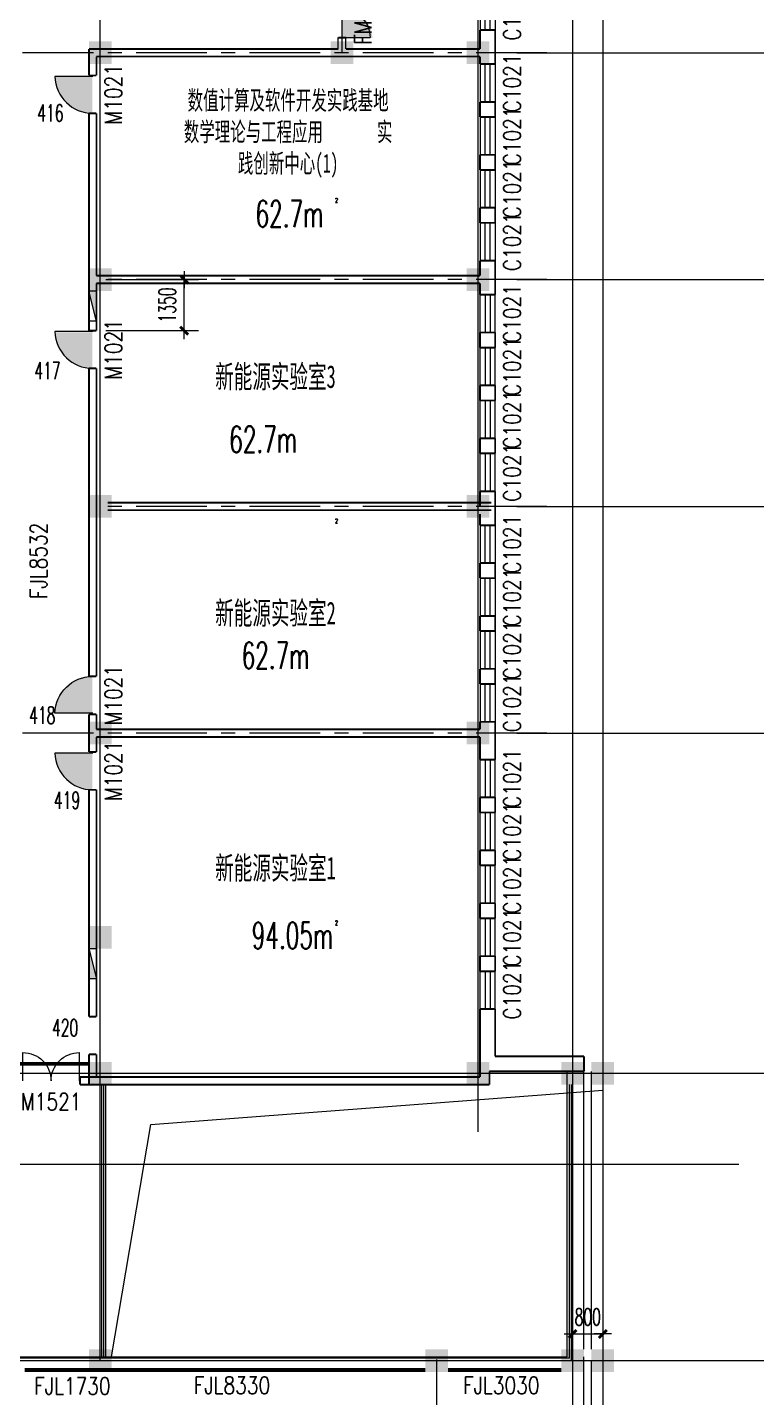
# Model space of a CAD drawing. Extents: x 1575758 to 1999219, y -897052 to -636879.
# Drawn here: x 1811067 to 1830364, y -807352 to -771101 of the extents above; entities that cross this region are included whole.
import ezdxf
from ezdxf.enums import TextEntityAlignment as Align

# ---------------------------------------------------------------- set-up
doc = ezdxf.new("R2010")
doc.units = 0
doc.header["$LTSCALE"] = 1500
doc.header["$MEASUREMENT"] = 0
doc.linetypes.add('CENTER', pattern=[2, 1.25, -0.25, 0.25, -0.25])
doc.linetypes.add('DASH', pattern=[0.35, 0.25, -0.1])
doc.layers.get('0').update_dxf_attribs({"linetype": 'CONTINUOUS', "lineweight": 5})
doc.layers.get('DEFPOINTS').update_dxf_attribs({"linetype": 'CONTINUOUS', "lineweight": 5})
for name, color, linetype, lineweight in [('COLUMN', 7, 'CONTINUOUS', 5), ('DOTE', 7, 'CENTER', 5), ('OTHER', 7, 'CONTINUOUS', 5), ('PUB_DIM', 7, 'CONTINUOUS', 5), ('PUB_TEXT', 7, 'CONTINUOUS', 5), ('STAIR', 7, 'CONTINUOUS', 0), ('WALL', 7, 'CONTINUOUS', 5), ('WINDOW', 7, 'CONTINUOUS', 0), ('WINDOW_TEXT', 7, 'CONTINUOUS', 5), ('我的', 7, 'CONTINUOUS', 5), ('消火栓', 7, 'CONTINUOUS', 5), ('看线', 7, 'CONTINUOUS', 5), ('防火卷帘', 7, 'CONTINUOUS', 5), ('防火卷帘名称', 7, 'CONTINUOUS', 5)]:
    doc.layers.add(name, color=color, linetype=linetype, lineweight=lineweight)
doc.layers.add('防火门', color=10, linetype='CONTINUOUS')
doc.layers.add('防盗门', color=180, linetype='CONTINUOUS')
doc.styles.add('_SIMPLEX', font='SIMPLEX.shx', dxfattribs={"width": 0.6})
doc.styles.add('DIM_FONT', font='romans.shx', dxfattribs={"width": 0.6})
doc.styles.add('SIMPLEX', font='SIMPLEX.SHX', dxfattribs={"width": 0.6})
doc.dimstyles.new('NORMAL', dxfattribs={"dimscale": 1.5, "dimtxt": 300, "dimasz": 1, "dimexe": 250, "dimexo": 300, "dimgap": 150, "dimtad": 1, "dimdec": 0, "dimdsep": 46, "dimtxsty": 'DIM_FONT', "dimblk1": '_DIMX', "dimblk2": '_DIMX', "dimsah": 1, "dimcen": 2.5, "dimdle": 0.3, "dimclrd": 256, "dimclre": 256, "dimclrt": 256, "dimadec": 0, "dimazin": 0, "dimtfac": 1, "dimtdec": 0, "dimtix": 1, "dimtmove": 2, "dimatfit": 3, "dimldrblk": '_DIMX', "dimfxl": 1, "dimtvp": 1, "dimtolj": 1, "dimtzin": 0, "dimlwd": -1, "dimlwe": -1, "dimarcsym": 0})

# ---------------------------------------------------------------- blocks, each defined once
blk = doc.blocks.new('_FZH')
blk.add_solid([(0.5, -0.5), (-0.5, -0.5), (0.5, 0.5), (-0.5, 0.5)])
blk = doc.blocks.new('M_A2ZXL')
blk.add_line((-0.472, 0), (-0.472, -1))
blk.add_arc((-0.5, 0), 1, 271.6231, 0)
blk = doc.blocks.new('_WBLK')
for p, q in [((-0.5, 0.5), (0.5, 0.5)), ((0.5, 0.167), (-0.5, 0.167)), ((0.5, -0.167), (-0.5, -0.167)), ((-0.5, -0.5), (0.5, -0.5))]:
    blk.add_line(p, q)
at = {"layer": 'WINDOW_TEXT', "style": 'SIMPLEX', "flags": 9}
blk.add_attdef('A', text='', height=1, dxfattribs=at).set_placement((0, 1.5), align=Align.MIDDLE)
blk = doc.blocks.new('A$C68C06AB7')
at = {"layer": '消火栓'}
blk.add_hatch(color=256, dxfattribs=at).paths.add_polyline_path([(800, 200), (0, 200), (800, 0)])
blk.add_line((0, 200), (800, 0), dxfattribs=at)
blk.add_lwpolyline([(0, 200), (0, 0), (800, 0), (800, 200)], close=True, dxfattribs=at)
blk = doc.blocks.new('M_A3PTU')
for p, q in [((-0.5, 0), (-0.499, -0.498)), ((0.5, 0), (0.499, -0.498))]:
    blk.add_line(p, q)
for centre, start, end in [((-0.498, -0.001), 269.885, 0.0763), ((0.498, -0.001), 179.9237, 270.115)]:
    blk.add_arc(centre, 0.498, start, end)
blk = doc.blocks.new('_DIMX')
blk.add_line((-150, 0), (150, 0))
at = {"const_width": 50}
blk.add_lwpolyline([(-70, -70), (70, 70)], dxfattribs=at)
blk = doc.blocks.new('*D2164')
at = {"layer": 'DEFPOINTS', "color": 0, "lineweight": 5}
for p in [(1825495, -804668), (1826295, -804668), (1826295, -805668)]:
    blk.add_point(p, dxfattribs=at)
at = {"layer": 'PUB_DIM'}
for p, q in [((1825495, -805118), (1825495, -806043)), ((1826295, -805118), (1826295, -806043)), ((1825493, -805668), (1825492, -805668)), ((1825495, -805668), (1826295, -805668)), ((1826296, -805668), (1826298, -805668))]:
    blk.add_line(p, q, dxfattribs=at)
at = {"layer": 'PUB_DIM', "xscale": 1.5, "yscale": 1.5, "zscale": 1.5}
blk.add_blockref('_DIMX', (1825495, -805668), dxfattribs=at)
at = {"layer": 'PUB_DIM', "xscale": 1.5, "yscale": 1.5, "zscale": 1.5, "rotation": 180}
blk.add_blockref('_DIMX', (1826295, -805668), dxfattribs=at)
at = {"layer": 'PUB_DIM', "insert": (1825895, -805218), "char_height": 450, "attachment_point": 5, "style": 'DIM_FONT'}
blk.add_mtext('\\A1;800', dxfattribs=at)
blk = doc.blocks.new('*D2254')
at = {"layer": 'DEFPOINTS', "color": 0, "lineweight": 5}
for p in [(1812695, -777772), (1815217, -777772), (1812695, -779122)]:
    blk.add_point(p, dxfattribs=at)
at = {"layer": 'WALL'}
for p, q in [((1813145, -777772), (1815592, -777772)), ((1815217, -777771), (1815217, -777769)), ((1815217, -779122), (1815217, -777772)), ((1813145, -779122), (1815592, -779122)), ((1815217, -779124), (1815217, -779125))]:
    blk.add_line(p, q, dxfattribs=at)
at = {"layer": 'WALL', "xscale": 1.5, "yscale": 1.5, "zscale": 1.5}
for p, rotation in [((1815217, -777772), 270), ((1815217, -779122), 90)]:
    blk.add_blockref('_DIMX', p, dxfattribs=dict(at, rotation=rotation))
at = {"layer": 'WALL', "insert": (1814767, -778447), "char_height": 450, "attachment_point": 5, "rotation": 90, "style": 'DIM_FONT'}
blk.add_mtext('\\A1;1350', dxfattribs=at)

msp = doc.modelspace()

# ---------------------------------------------------------------- hatches: boundary and pattern name
at = {"layer": '防火门'}
msp.add_hatch(color=256, dxfattribs=at).paths.add_polyline_path([(1819395.1, -771378.6), (1820194.8, -771378.6, 0.4059403), (1819395.1, -770601.3)])
at = {"layer": '防盗门'}
for points in [[(1812789.3, -772415.1), (1811789.7, -772415.1, 0.4059403), (1812789.3, -773386.8)], [(1812789.3, -779165.1), (1811789.7, -779165.1, 0.4059403), (1812789.3, -780136.8)], [(1812789.3, -789229.6), (1811789.7, -789229.6, -0.4059403), (1812789.3, -788257.9)], [(1812789.3, -790315.1), (1811789.7, -790315.1, 0.4059403), (1812789.3, -791286.8)]]:
    msp.add_hatch(color=256, dxfattribs=at).paths.add_polyline_path(points)

# ---------------------------------------------------------------- linework, layer by layer
at = {"layer": 'DOTE'}
for p, q in [((1824816.4, -771772.3), (1790201.1, -771772.3)), ((1824816.4, -777772.3), (1812994.6, -777772.3)), ((1824816.4, -783772.3), (1812994.6, -783772.3)), ((1824816.4, -789772.3), (1790201.1, -789772.3))]:
    msp.add_line(p, q, dxfattribs=at)
at = {"layer": 'OTHER'}
msp.add_lwpolyline([(1813291, -806272.3), (1814331.8, -800123), (1826294.6, -799216.1)], dxfattribs=at)
at = {"layer": 'PUB_DIM'}
for p, q in [((1812994.6, -806372.3), (1812994.6, -759701.8)), ((1819394.6, -771772.3), (1819394.6, -759701.8)), ((1822994.6, -800318.4), (1822994.6, -759701.8)), ((1825494.7, -759701.8), (1825494.7, -823822.9)), ((1826294.6, -759701.8), (1826294.6, -823822.9)), ((1824016.4, -771772.3), (1836998.8, -771772.3)), ((1824016.4, -777772.3), (1836998.8, -777772.3)), ((1824016.4, -783772.3), (1836998.8, -783772.3)), ((1824016.4, -789772.3), (1836998.8, -789772.3)), ((1741678.9, -798772.3), (1830716.9, -798772.3)), ((1741678.9, -801172.3), (1829892.9, -801172.3)), ((1741678.9, -806372.3), (1836900.8, -806372.3)), ((1821894.6, -806347.3), (1821894.6, -828973.9))]:
    msp.add_line(p, q, dxfattribs=at)
at = {"layer": 'STAIR'}
for p, q in [((1825344.7, -798722.3), (1825344.7, -806272.3)), ((1813034.6, -806312.3), (1813034.6, -799072.3)), ((1813091.8, -806312.3), (1813091.8, -799072.3)), ((1813144.6, -806312.3), (1813144.6, -799072.3)), ((1825400.3, -799072.3), (1825400.3, -806312.3)), ((1825460.3, -799072.3), (1825460.3, -806372.3)), ((1810694.9, -806272.3), (1825344.7, -806272.3)), ((1825400.3, -806312.3), (1810694.9, -806312.3)), ((1810694.9, -806372.3), (1825794.6, -806372.3))]:
    msp.add_line(p, q, dxfattribs=at)
at = {"layer": 'WALL'}
for p, q in [((1819294.6, -771672.3), (1819294.6, -771372.3)), ((1819494.6, -771672.3), (1819494.6, -771372.3))]:
    msp.add_line(p, q, dxfattribs=at)
at = {"layer": 'WALL', "const_width": 50}
for points in [[(1819294.6, -771372.3), (1819494.6, -771372.3)], [(1823444.6, -771172.3), (1823044.6, -771172.3)], [(1823044.6, -771672.3), (1823044.6, -771172.3)], [(1823444.6, -772072.3), (1823444.6, -771172.3)], [(1812694.6, -771672.3), (1819294.6, -771672.3)], [(1812694.6, -772372.3), (1812694.6, -771672.3)], [(1819494.6, -771672.3), (1823044.6, -771672.3)], [(1812894.6, -771872.3), (1823044.6, -771872.3)], [(1812894.6, -772372.3), (1812894.6, -771872.3)], [(1823044.6, -771872.3), (1823044.6, -772072.3)], [(1823444.6, -772072.3), (1823044.6, -772072.3)], [(1812694.6, -772372.3), (1812894.6, -772372.3)], [(1823444.6, -773072.3), (1823044.6, -773072.3)], [(1823044.6, -773072.3), (1823044.6, -773472.3)], [(1823444.6, -773472.3), (1823444.6, -773072.3)], [(1812694.6, -773372.3), (1812894.6, -773372.3)], [(1812694.6, -779122.3), (1812694.6, -773372.3)], [(1812894.6, -777672.3), (1812894.6, -773372.3)], [(1823444.6, -773472.3), (1823044.6, -773472.3)], [(1823444.6, -774472.3), (1823044.6, -774472.3)], [(1823044.6, -774472.3), (1823044.6, -774872.3)], [(1823444.6, -774872.3), (1823444.6, -774472.3)], [(1823444.6, -774872.3), (1823044.6, -774872.3)], [(1823444.6, -775872.3), (1823044.6, -775872.3)], [(1823044.6, -775872.3), (1823044.6, -776272.3)], [(1823444.6, -776272.3), (1823444.6, -775872.3)], [(1823444.6, -776272.3), (1823044.6, -776272.3)], [(1823044.6, -777272.3), (1823044.6, -777672.3)], [(1823444.6, -777272.3), (1823044.6, -777272.3)], [(1823444.6, -778172.3), (1823444.6, -777272.3)], [(1812894.6, -777672.3), (1823044.6, -777672.3)], [(1812894.6, -779122.3), (1812894.6, -777872.3)], [(1812894.6, -777872.3), (1823044.6, -777872.3)], [(1823044.6, -778172.3), (1823044.6, -777872.3)], [(1823444.6, -778172.3), (1823044.6, -778172.3)], [(1812894.6, -779122.3), (1812694.6, -779122.3)], [(1823444.6, -779172.3), (1823044.6, -779172.3)], [(1823044.6, -779572.3), (1823044.6, -779172.3)], [(1823444.6, -779572.3), (1823444.6, -779172.3)], [(1823444.6, -779572.3), (1823044.6, -779572.3)], [(1812894.6, -780122.3), (1812694.6, -780122.3)], [(1812694.6, -788272.3), (1812694.6, -780122.3)], [(1812894.6, -788272.3), (1812894.6, -780122.3)], [(1823044.6, -780972.3), (1823044.6, -780572.3)], [(1823444.6, -780572.3), (1823044.6, -780572.3)], [(1823444.6, -780972.3), (1823444.6, -780572.3)], [(1823444.6, -780972.3), (1823044.6, -780972.3)], [(1823044.6, -782372.3), (1823044.6, -781972.3)], [(1823444.6, -781972.3), (1823044.6, -781972.3)], [(1823444.6, -782372.3), (1823444.6, -781972.3)], [(1823444.6, -782372.3), (1823044.6, -782372.3)], [(1823444.6, -783372.3), (1823044.6, -783372.3)], [(1823044.6, -783772.3), (1823044.6, -783372.3)], [(1823444.6, -784272.3), (1823444.6, -783372.3)], [(1813194.6, -783672.3), (1823344.6, -783672.3)], [(1813194.6, -783872.3), (1823344.6, -783872.3)], [(1823044.6, -783972.3), (1823044.6, -784272.3)], [(1823444.6, -784272.3), (1823044.6, -784272.3)], [(1823444.6, -785272.3), (1823044.6, -785272.3)], [(1823044.6, -785272.3), (1823044.6, -785672.3)], [(1823444.6, -785672.3), (1823444.6, -785272.3)], [(1823444.6, -785672.3), (1823044.6, -785672.3)], [(1823444.6, -786672.3), (1823044.6, -786672.3)], [(1823044.6, -786672.3), (1823044.6, -787072.3)], [(1823444.6, -787072.3), (1823444.6, -786672.3)], [(1823444.6, -787072.3), (1823044.6, -787072.3)], [(1823444.6, -788072.3), (1823044.6, -788072.3)], [(1823044.6, -788072.3), (1823044.6, -788472.3)], [(1823444.6, -788472.3), (1823444.6, -788072.3)], [(1812894.6, -788272.3), (1812694.6, -788272.3)], [(1823444.6, -788472.3), (1823044.6, -788472.3)], [(1812894.6, -789272.3), (1812694.6, -789272.3)], [(1812694.6, -790272.3), (1812694.6, -789272.3)], [(1812894.6, -789672.3), (1812894.6, -789272.3)], [(1823444.6, -789472.3), (1823044.6, -789472.3)], [(1823044.6, -789672.3), (1823044.6, -789472.3)], [(1823444.6, -790472.3), (1823444.6, -789472.3)], [(1823044.6, -789672.3), (1812894.6, -789672.3)], [(1812894.6, -789872.5), (1812894.6, -790272.3)], [(1823044.6, -789872.5), (1812894.6, -789872.5)], [(1823044.6, -789872.5), (1823044.6, -790472.3)], [(1812694.6, -790272.3), (1812894.6, -790272.3)], [(1823444.6, -790472.3), (1823044.6, -790472.3)], [(1812694.6, -791272.3), (1812894.6, -791272.3)], [(1812694.6, -797272.3), (1812694.6, -791272.3)], [(1812894.6, -797272.3), (1812894.6, -791272.3)], [(1823044.6, -791872.3), (1823044.6, -791472.3)], [(1823444.6, -791472.3), (1823044.6, -791472.3)], [(1823444.6, -791872.3), (1823444.6, -791472.3)], [(1823444.6, -791872.3), (1823044.6, -791872.3)], [(1823044.6, -793272.3), (1823044.6, -792872.3)], [(1823444.6, -792872.3), (1823044.6, -792872.3)], [(1823444.6, -793272.3), (1823444.6, -792872.3)], [(1823444.6, -793272.3), (1823044.6, -793272.3)], [(1823044.6, -794672.3), (1823044.6, -794272.3)], [(1823444.6, -794272.3), (1823044.6, -794272.3)], [(1823444.6, -794672.3), (1823444.6, -794272.3)], [(1823444.6, -794672.3), (1823044.6, -794672.3)], [(1823044.6, -796072.3), (1823044.6, -795672.3)], [(1823444.6, -795672.3), (1823044.6, -795672.3)], [(1823444.6, -796072.3), (1823444.6, -795672.3)], [(1823444.6, -796072.3), (1823044.6, -796072.3)], [(1823444.6, -797072.3), (1823044.6, -797072.3)], [(1823044.6, -798872.3), (1823044.6, -797072.3)], [(1823444.6, -798322.3), (1823444.6, -797072.3)], [(1812694.6, -797272.3), (1812894.6, -797272.3)], [(1812694.6, -798272.3), (1812894.6, -798272.3)], [(1812694.6, -799072.3), (1812694.6, -798272.3)], [(1812894.6, -798872.3), (1812894.6, -798272.3)], [(1825794.6, -798322.3), (1825794.6, -798722.3)], [(1812458, -799072.3), (1812458, -798872.3)], [(1823294.6, -799072.3), (1823294.6, -798722.3)], [(1823294.6, -799072.3), (1812458, -799072.3)]]:
    msp.add_lwpolyline(points, dxfattribs=at)
at = {"layer": 'WALL', "lineweight": 100, "const_width": 50}
for points in [[(1823444.6, -798322.3), (1825794.6, -798322.3)], [(1823044.6, -798872.3), (1812458, -798872.3)], [(1823294.6, -798722.3), (1825794.6, -798722.3)]]:
    msp.add_lwpolyline(points, dxfattribs=at)
at = {"layer": '看线'}
for p, q in [((1825794.6, -806072.3), (1825794.6, -798722.3)), ((1825994.6, -806072.3), (1825994.6, -798722.3)), ((1825794.6, -808872.3), (1825794.6, -806272.3)), ((1825794.6, -808872.3), (1825794.6, -806372.3)), ((1825994.6, -811372.3), (1825994.6, -806372.3))]:
    msp.add_line(p, q, dxfattribs=at)
at = {"layer": '防火卷帘', "linetype": 'DASH', "const_width": 100}
for points in [[(1806494.7, -798522.4), (1812694.6, -798522.4)], [(1821594.9, -806622.3), (1810994.9, -806622.3)], [(1822194.6, -806622.3), (1825194.6, -806622.3)]]:
    msp.add_lwpolyline(points, dxfattribs=at)

# ---------------------------------------------------------------- block references
at = {"layer": 'COLUMN', "xscale": 600, "yscale": 600, "zscale": 600}
for p in [(1812994.6, -771772.3), (1819394.6, -771772.3), (1822994.6, -771772.3), (1812994.6, -777772.3), (1822994.6, -777772.3), (1812994.6, -783772.3), (1822994.6, -783772.3), (1812994.6, -789772.3), (1822994.6, -789772.3), (1812994.6, -795172.3), (1812994.6, -798772.3), (1822994.6, -798772.3), (1825494.6, -798772.3), (1825494.6, -798772.3), (1826294.6, -798772.3), (1826294.6, -798772.3), (1812994.6, -806372.3), (1821894.6, -806372.3), (1825494.6, -806372.3), (1826294.6, -806372.3)]:
    msp.add_blockref('_FZH', p, dxfattribs=at)
at = {"layer": 'WINDOW'}
ref = msp.add_blockref('M_A3PTU', (1819394.6, -770622.3), dxfattribs=dict(at, xscale=1500, yscale=1500, zscale=1500, rotation=90))
ref.add_attrib('A', 'FM1521', dxfattribs={"layer": 'WINDOW_TEXT', "height": 450, "rotation": 90, "style": '_SIMPLEX', "width": 0.8, "flags": 8}).set_placement((1819944.6, -770622.3), align=Align.MIDDLE)
ref = msp.add_blockref('_WBLK', (1823244.6, -770672.3), dxfattribs=dict(at, xscale=1000, yscale=399.9999999785796, zscale=1000, rotation=270))
ref.add_attrib('A', 'C1021', dxfattribs={"layer": 'WINDOW_TEXT', "height": 450, "rotation": 90, "style": '_SIMPLEX', "width": 0.8, "flags": 8}).set_placement((1823894.6, -770672.3), align=Align.MIDDLE)
ref = msp.add_blockref('_WBLK', (1823244.6, -772572.3), dxfattribs=dict(at, xscale=1000, yscale=399.9999999795109, zscale=1000, rotation=270))
ref.add_attrib('A', 'C1021', dxfattribs={"layer": 'WINDOW_TEXT', "height": 450, "rotation": 90, "style": '_SIMPLEX', "width": 0.8, "flags": 8}).set_placement((1823894.6, -772572.3), align=Align.MIDDLE)
ref = msp.add_blockref('M_A2ZXL', (1812794.6, -772872.3), dxfattribs=dict(at, xscale=1000, yscale=1000, zscale=1000, rotation=270))
ref.add_attrib('A', 'M1021', dxfattribs={"layer": 'WINDOW_TEXT', "height": 450, "rotation": 90, "style": '_SIMPLEX', "width": 0.8, "flags": 8}).set_placement((1813344.6, -772872.3, -360295.4), align=Align.MIDDLE)
ref = msp.add_blockref('_WBLK', (1823244.6, -773972.3), dxfattribs=dict(at, xscale=1000, yscale=399.9999999792781, zscale=1000, rotation=270))
ref.add_attrib('A', 'C1021', dxfattribs={"layer": 'WINDOW_TEXT', "height": 450, "rotation": 90, "style": '_SIMPLEX', "width": 0.8, "flags": 8}).set_placement((1823894.6, -773972.3), align=Align.MIDDLE)
ref = msp.add_blockref('_WBLK', (1823244.6, -775372.3), dxfattribs=dict(at, xscale=1000, yscale=399.9999999799766, zscale=1000, rotation=270))
ref.add_attrib('A', 'C1021', dxfattribs={"layer": 'WINDOW_TEXT', "height": 450, "rotation": 90, "style": '_SIMPLEX', "width": 0.8, "flags": 8}).set_placement((1823894.6, -775372.3), align=Align.MIDDLE)
ref = msp.add_blockref('_WBLK', (1823244.6, -776772.3), dxfattribs=dict(at, xscale=1000, yscale=399.9999999795109, zscale=1000, rotation=270))
ref.add_attrib('A', 'C1021', dxfattribs={"layer": 'WINDOW_TEXT', "height": 450, "rotation": 90, "style": '_SIMPLEX', "width": 0.8, "flags": 8}).set_placement((1823894.6, -776772.3), align=Align.MIDDLE)
ref = msp.add_blockref('_WBLK', (1823244.6, -778672.3), dxfattribs=dict(at, xscale=-1000, yscale=399.9999999795109, zscale=1000, rotation=270))
ref.add_attrib('A', 'C1021', dxfattribs={"layer": 'WINDOW_TEXT', "height": 450, "rotation": 90, "style": '_SIMPLEX', "width": 0.8, "flags": 8}).set_placement((1823894.6, -778672.3), align=Align.MIDDLE)
ref = msp.add_blockref('M_A2ZXL', (1812794.6, -779622.3), dxfattribs=dict(at, xscale=1000, yscale=1000, zscale=1000, rotation=270))
ref.add_attrib('A', 'M1021', dxfattribs={"layer": 'WINDOW_TEXT', "height": 450, "rotation": 90, "style": '_SIMPLEX', "width": 0.8, "flags": 8}).set_placement((1813344.6, -779622.3), align=Align.MIDDLE)
ref = msp.add_blockref('_WBLK', (1823244.6, -780072.3), dxfattribs=dict(at, xscale=-1000, yscale=399.9999999799766, zscale=1000, rotation=270))
ref.add_attrib('A', 'C1021', dxfattribs={"layer": 'WINDOW_TEXT', "height": 450, "rotation": 90, "style": '_SIMPLEX', "width": 0.8, "flags": 8}).set_placement((1823894.6, -780072.3), align=Align.MIDDLE)
ref = msp.add_blockref('_WBLK', (1823244.6, -781472.3), dxfattribs=dict(at, xscale=-1000, yscale=399.9999999792781, zscale=1000, rotation=270))
ref.add_attrib('A', 'C1021', dxfattribs={"layer": 'WINDOW_TEXT', "height": 450, "rotation": 90, "style": '_SIMPLEX', "width": 0.8, "flags": 8}).set_placement((1823894.6, -781472.3), align=Align.MIDDLE)
ref = msp.add_blockref('_WBLK', (1823244.6, -782872.3), dxfattribs=dict(at, xscale=-1000, yscale=399.9999999795109, zscale=1000, rotation=270))
ref.add_attrib('A', 'C1021', dxfattribs={"layer": 'WINDOW_TEXT', "height": 450, "rotation": 90, "style": '_SIMPLEX', "width": 0.8, "flags": 8}).set_placement((1823894.6, -782872.3), align=Align.MIDDLE)
ref = msp.add_blockref('_WBLK', (1823244.6, -784772.3), dxfattribs=dict(at, xscale=1000, yscale=399.9999999795109, zscale=1000, rotation=270))
ref.add_attrib('A', 'C1021', dxfattribs={"layer": 'WINDOW_TEXT', "height": 450, "rotation": 90, "style": '_SIMPLEX', "width": 0.8, "flags": 8}).set_placement((1823894.6, -784772.3), align=Align.MIDDLE)
ref = msp.add_blockref('_WBLK', (1823244.6, -786172.3), dxfattribs=dict(at, xscale=1000, yscale=399.9999999792781, zscale=1000, rotation=270))
ref.add_attrib('A', 'C1021', dxfattribs={"layer": 'WINDOW_TEXT', "height": 450, "rotation": 90, "style": '_SIMPLEX', "width": 0.8, "flags": 8}).set_placement((1823894.6, -786172.3), align=Align.MIDDLE)
ref = msp.add_blockref('_WBLK', (1823244.6, -787572.3), dxfattribs=dict(at, xscale=1000, yscale=399.9999999799766, zscale=1000, rotation=270))
ref.add_attrib('A', 'C1021', dxfattribs={"layer": 'WINDOW_TEXT', "height": 450, "rotation": 90, "style": '_SIMPLEX', "width": 0.8, "flags": 8}).set_placement((1823894.6, -787572.3), align=Align.MIDDLE)
ref = msp.add_blockref('M_A2ZXL', (1812794.7, -788772.3), dxfattribs=dict(at, xscale=-1000, yscale=1000, zscale=1000, rotation=270))
ref.add_attrib('A', 'M1021', dxfattribs={"layer": 'WINDOW_TEXT', "height": 450, "rotation": 90, "style": '_SIMPLEX', "width": 0.8, "flags": 8}).set_placement((1813344.7, -788772.3), align=Align.MIDDLE)
ref = msp.add_blockref('_WBLK', (1823244.6, -788972.3), dxfattribs=dict(at, xscale=1000, yscale=399.9999999795109, zscale=1000, rotation=270))
ref.add_attrib('A', 'C1021', dxfattribs={"layer": 'WINDOW_TEXT', "height": 450, "rotation": 90, "style": '_SIMPLEX', "width": 0.8, "flags": 8}).set_placement((1823894.6, -788972.3), align=Align.MIDDLE)
ref = msp.add_blockref('M_A2ZXL', (1812794.6, -790772.3), dxfattribs=dict(at, xscale=1000, yscale=1000, zscale=1000, rotation=270))
ref.add_attrib('A', 'M1021', dxfattribs={"layer": 'WINDOW_TEXT', "height": 450, "rotation": 90, "style": '_SIMPLEX', "width": 0.8, "flags": 8}).set_placement((1813344.6, -790772.3, -360295.4), align=Align.MIDDLE)
ref = msp.add_blockref('_WBLK', (1823244.6, -790972.3), dxfattribs=dict(at, xscale=-1000, yscale=399.999999997206, zscale=1000, rotation=270))
ref.add_attrib('A', 'C1021', dxfattribs={"layer": 'WINDOW_TEXT', "height": 450, "rotation": 90, "style": '_SIMPLEX', "width": 0.8, "flags": 8}).set_placement((1823894.6, -790972.3), align=Align.MIDDLE)
ref = msp.add_blockref('_WBLK', (1823244.6, -792372.3), dxfattribs=dict(at, xscale=-1000, yscale=399.9999999976717, zscale=1000, rotation=270))
ref.add_attrib('A', 'C1021', dxfattribs={"layer": 'WINDOW_TEXT', "height": 450, "rotation": 90, "style": '_SIMPLEX', "width": 0.8, "flags": 8}).set_placement((1823894.6, -792372.3), align=Align.MIDDLE)
ref = msp.add_blockref('_WBLK', (1823244.6, -793772.3), dxfattribs=dict(at, xscale=-1000, yscale=399.9999999976717, zscale=1000, rotation=270))
ref.add_attrib('A', 'C1021', dxfattribs={"layer": 'WINDOW_TEXT', "height": 450, "rotation": 90, "style": '_SIMPLEX', "width": 0.8, "flags": 8}).set_placement((1823894.6, -793772.3), align=Align.MIDDLE)
ref = msp.add_blockref('_WBLK', (1823244.6, -795172.3), dxfattribs=dict(at, xscale=-1000, yscale=399.999999997206, zscale=1000, rotation=270))
ref.add_attrib('A', 'C1021', dxfattribs={"layer": 'WINDOW_TEXT', "height": 450, "rotation": 90, "style": '_SIMPLEX', "width": 0.8, "flags": 8}).set_placement((1823894.6, -795172.3), align=Align.MIDDLE)
ref = msp.add_blockref('_WBLK', (1823244.6, -796572.3), dxfattribs=dict(at, xscale=-1000, yscale=399.999999997206, zscale=1000, rotation=270))
ref.add_attrib('A', 'C1021', dxfattribs={"layer": 'WINDOW_TEXT', "height": 450, "rotation": 90, "style": '_SIMPLEX', "width": 0.8, "flags": 8}).set_placement((1823894.6, -796572.3), align=Align.MIDDLE)
ref = msp.add_blockref('M_A3PTU', (1811694.4, -798972.3), dxfattribs=dict(at, xscale=1500, yscale=-1500, zscale=1500))
ref.add_attrib('A', 'M1521', dxfattribs={"layer": 'WINDOW_TEXT', "height": 450, "style": '_SIMPLEX', "width": 0.8, "flags": 8}).set_placement((1811694.4, -799522.3), align=Align.MIDDLE)
at = {"layer": '消火栓', "xscale": -1}
for p, rotation in [((1812694.6, -778872.3), 270), ((1812894.6, -795472.3), 90)]:
    msp.add_blockref('A$C68C06AB7', p, dxfattribs=dict(at, rotation=rotation))

# ---------------------------------------------------------------- texts
at = {"layer": 'PUB_TEXT', "char_height": 120, "width": 491, "attachment_point": 3, "style": 'DIM_FONT'}
for insert in [(1819285.8, -775617.6), (1819285.8, -784101.1), (1819285.8, -794731.9)]:
    msp.add_mtext('2', dxfattribs=dict(at, insert=insert))
at = {"layer": '我的', "color": 0, "lineweight": 5, "style": 'DIM_FONT'}
for s, insert, char_height, width, attachment_point in [('{\\f宋体|b0|i0|c134|p2;数值计算及软件开发实践基地数学理论与工程应用       实践创新中心(1)}', (1817966.5, -772778.7), 500, 5559.236, 2), ('416', (1811329.9, -773143.4), 450, 672.39, 1), ('{\\C3;62.7m}', (1817103.6, -775682.3), 700, 2003.78, 1), ('417', (1811251.6, -779959.8), 450, 672.39, 1), ('{\\fSimHei|b0|i0|c134|p2;新能源实验室3}', (1816036.9, -780039.3), 600, 6426.51, 1), ('{\\C3;62.7m}', (1816407.6, -781650.8), 700, 734.72, 1), ('{\\fSimHei|b0|i0|c134|p2;新能源实验室2}', (1816036.9, -786294.2), 600, 6426.51, 1), ('{\\C3;62.7m}', (1816736.4, -787368.5), 700, 734.72, 1), ('418', (1811113.1, -789072.3), 450, 672.39, 1), ('419', (1811769.6, -791323.3), 450, 672.39, 1), ('{\\fSimHei|b0|i0|c134|p2;新能源实验室1}', (1816036.9, -793039), 600, 6426.51, 1), ('{\\C3;94.05m}', (1817004.2, -794775.1), 700, 1903.59, 1), ('420', (1811719.6, -797342.4), 450, 672.39, 1)]:
    msp.add_mtext(s, dxfattribs=dict(at, insert=insert, char_height=char_height, width=width, attachment_point=attachment_point))
at = {"layer": '防火卷帘名称', "style": '_SIMPLEX', "width": 0.8}
msp.add_text('FJL8532', height=450, rotation=90, dxfattribs=at).set_placement((1811589.5, -786227.2))
for s, p in [('FJL1730', (1811249.1, -807270.6)), ('FJL8330', (1815470.9, -807251.8)), ('FJL3030', (1822598.8, -807251.8))]:
    msp.add_text(s, height=450, dxfattribs=at).set_placement(p)

# ---------------------------------------------------------------- dimensions: what is measured, and where the dimension line sits
at = {"layer": 'PUB_DIM'}
dim = msp.add_aligned_dim(p1=(1825494.7, -804668.1), p2=(1826294.7, -804668.1), distance=-1000, dimstyle='NORMAL', dxfattribs=at)
dim.commit()
dim.dimension.update_dxf_attribs({"geometry": '*D2164', "text_midpoint": (1825894.7, -805218.1)})
at = {"layer": 'WALL'}
dim = msp.add_linear_dim(base=(1815216.9, -777772.3), p1=(1812694.6, -779122.3), p2=(1812694.6, -777772.3), angle=90, dimstyle='NORMAL', dxfattribs=at)
dim.commit()
dim.dimension.update_dxf_attribs({"geometry": '*D2254', "text_midpoint": (1814766.9, -778447.3)})

doc.saveas('drawing.dxf')
